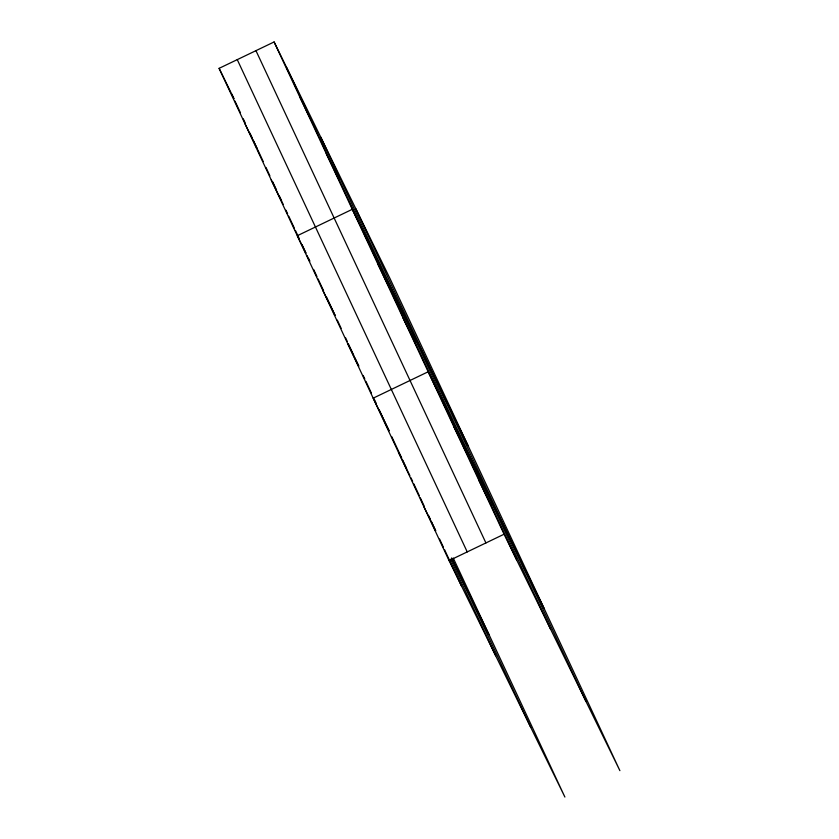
<?xml version="1.0" encoding="UTF-8"?>
<svg xmlns="http://www.w3.org/2000/svg" width="839" height="839" viewBox="0 0 839 839"><rect width="100%" height="100%" fill="white"/><g stroke="black" fill="none" stroke-linecap="round" stroke-linejoin="round"><path stroke-width="1.26" d="M453.27 558.082L564.899 797.05L449.075 560.62L219.105 68.347L274.101 41.95L389.925 278.38L619.895 770.653L504.071 534.223L274.101 41.95M449.075 560.62L504.071 534.223M300.163 97.744L312.674 123.27M326.224 153.537L338.736 179.064M468.12 445.75L352.286 209.32L297.3 235.717L305.826 253.126M377.581 263.477L390.093 289.004M402.877 317.624L415.389 343.161M544.008 608.202L428.173 371.771L373.187 398.168L389.097 430.659M453.48 425.929L465.981 451.455M478.775 480.076L491.276 505.613M219.105 68.347L231.05 92.72M245.166 124.13L257.112 148.513L253.242 140.176M271.228 179.924L283.173 204.297M306.959 255.444L309.801 261.254L308.7 258.873M322.596 289.864L335.097 315.401L326.298 296.566M347.891 344.021L358.693 366.066M452.032 559.131L489.011 634.599M398.483 452.315L409.852 475.535M423.779 506.473L435.714 530.846L431.34 521.407M355.83 208.785L585.8 701.058M320.708 137.082L550.667 629.355M286.613 67.487L516.572 559.76M255.958 50.665L485.917 542.938M237.259 59.632L467.218 551.905M451.613 557.935L530.804 727.455M450.585 559.225L495.671 655.752M234.941 101.005L240.489 112.866M243.258 118.802L245.481 123.553M249.917 133.055L252.13 137.795M257.678 149.667L263.226 161.539M265.994 167.475L269.875 175.781M272.654 181.717L276.534 190.034M279.303 195.959L281.526 200.71M285.963 210.211L287.62 213.767M288.731 216.147L294.279 228.019M295.391 230.389L299.271 238.696M302.04 244.631L305.92 252.938M313.65 269.487L316.953 276.555M318.054 278.905L323.55 290.682M337.299 320.11L341.148 328.353M345.553 337.771L347.199 341.295M348.3 343.654L353.796 355.421M354.897 357.781L358.746 366.024M363.151 375.442L364.797 378.966M365.898 381.326L371.394 393.092M374.142 398.986L376.344 403.695M379.092 409.579L388.992 430.764M391.74 436.647L401.64 457.842M402.741 460.192L406.59 468.435M410.984 477.852L412.641 481.387M413.742 483.736L419.238 495.513M420.339 497.863L424.188 506.106M428.582 515.524L430.239 519.058M439.584 539.068L443.432 547.311M444.534 549.66L461.576 586.157M233.892 98.52L231.616 93.874L233.829 98.624"/></g></svg>
